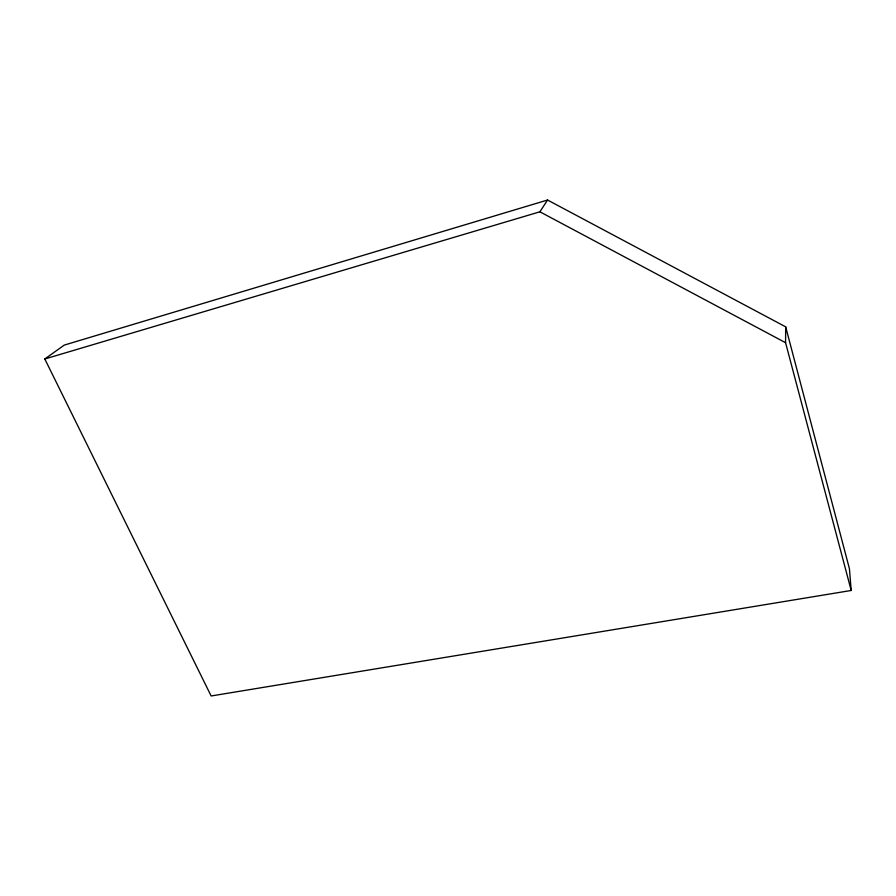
<?xml version="1.0" encoding="UTF-8"?>
<svg xmlns="http://www.w3.org/2000/svg" width="896" height="896" viewBox="0 0 896 896"><rect width="100%" height="100%" fill="white"/><g stroke="black" fill="none" stroke-linecap="round" stroke-linejoin="round"><path stroke-width="1.34" d="M851.2 590.475L785.568 342.698L785.68 326.85L547.557 200.021L64.266 345.094L44.8 358.982L211.142 695.979L851.2 590.475L849.43 568.725L785.68 326.85M44.8 358.982L539.907 211.803L547.557 200.021M539.907 211.803L785.568 342.698"/></g></svg>
